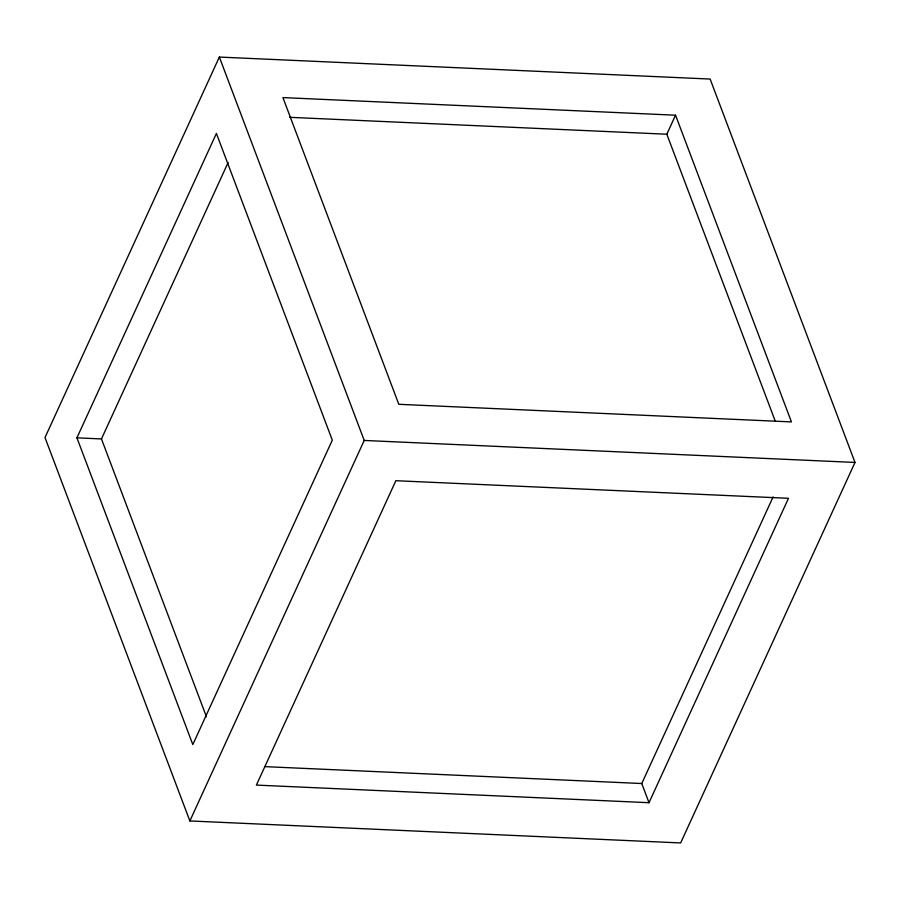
<?xml version="1.0" encoding="UTF-8"?>
<svg xmlns="http://www.w3.org/2000/svg" width="900" height="900" viewBox="0 0 900 900"><rect width="100%" height="100%" fill="white"/><g stroke="black" fill="none" stroke-linecap="round" stroke-linejoin="round"><path stroke-width="1.35" d="M219.352 57.06L45 437.558L189.866 820.946L680.648 842.94L855 462.442L710.134 79.054L219.352 57.06L364.219 440.449L189.866 820.946M76.927 437.839L216.405 133.447L332.303 440.156L192.814 744.559L76.927 437.839L101.464 438.941L206.46 716.816M101.464 438.941L228.105 162.562M775.294 421.267L666.821 134.224L675.54 115.2L282.915 97.594L398.812 404.303L791.438 421.909L675.54 115.2M649.012 802.699L788.49 498.296L395.865 480.701L256.387 785.092L649.012 802.699L641.768 783.529L773.077 496.957M289.62 117.315L666.821 134.224M364.219 440.449L855 462.442M264.566 766.62L641.768 783.529"/></g></svg>
